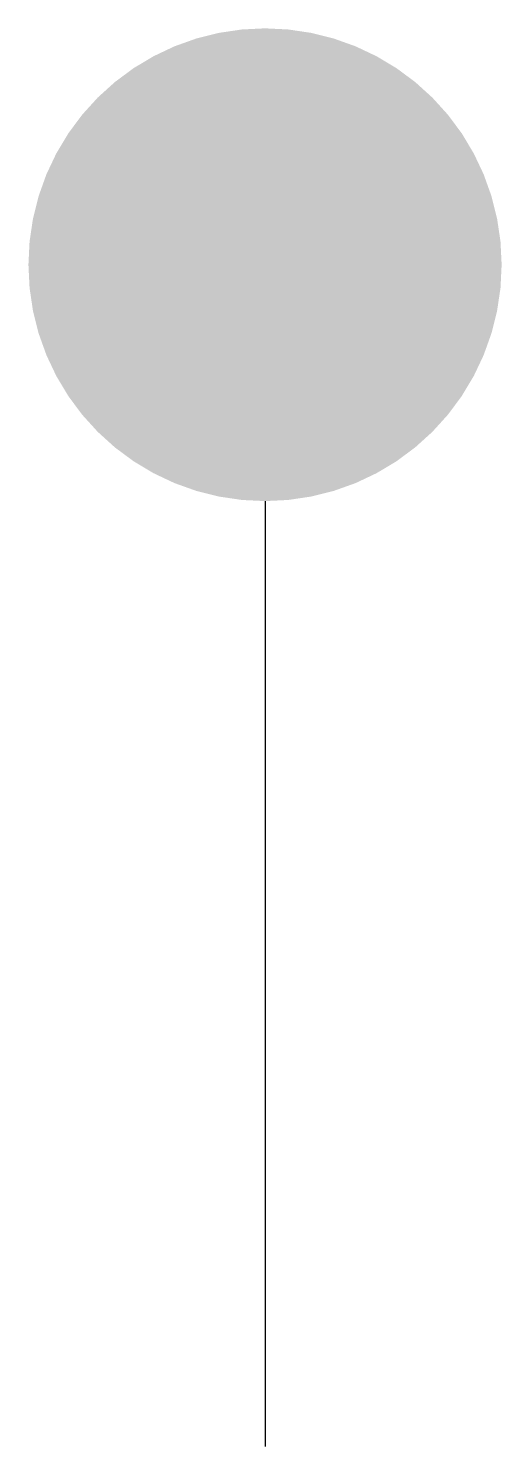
# Model space of a CAD drawing. Header units: millimetres. Extents: x 1382.441 to 1382.491, y 919.35 to 919.5.
import ezdxf

# ---------------------------------------------------------------- set-up
doc = ezdxf.new("R2010")
doc.units = ezdxf.units.MM
doc.header["$LTSCALE"] = 10

msp = doc.modelspace()

# ---------------------------------------------------------------- linework, layer by layer
msp.add_line((1382.46645, 919.44988), (1382.46645, 919.34988))
at = {"const_width": 0.025}
msp.add_lwpolyline([(1382.45395, 919.47488, 1), (1382.47895, 919.47488, 1)], format="xyb", close=True, dxfattribs=at)

doc.saveas('drawing.dxf')
